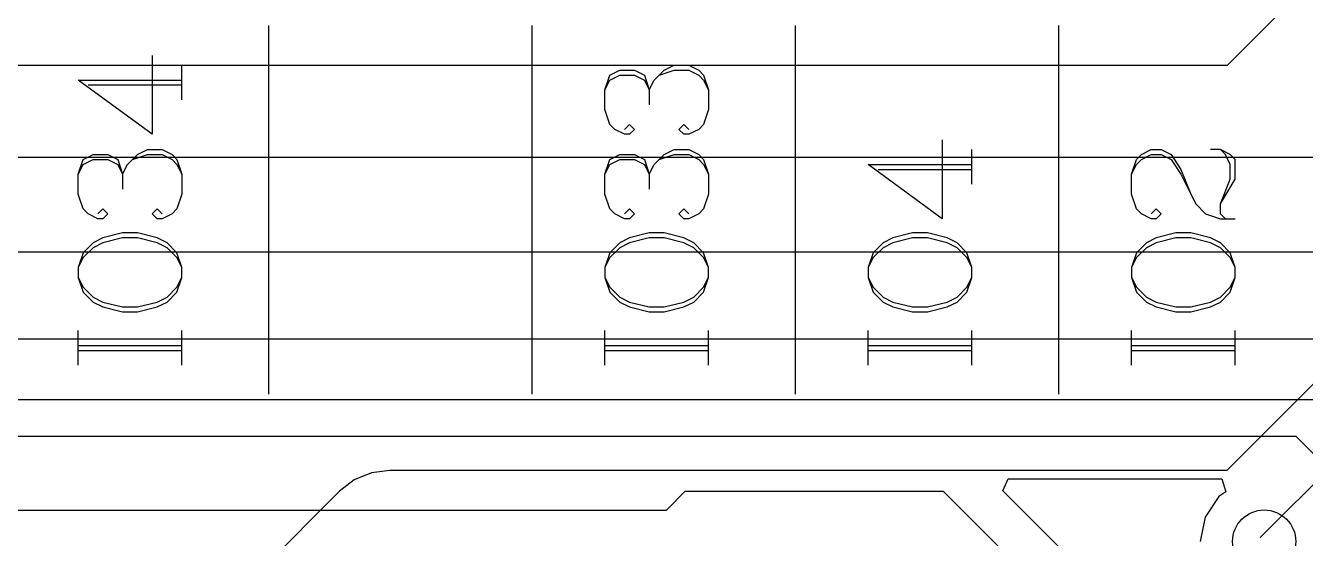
# Model space of a CAD drawing. Header units: millimetres. Extents: x 36 to 139, y 37 to 145.
# Drawn here: x 119.83 to 132.17, y 86.07 to 91.02 of the extents above; entities that cross this region are included whole.
import ezdxf

# ---------------------------------------------------------------- set-up
doc = ezdxf.new("R2010")
doc.units = ezdxf.units.MM
for name, color, linetype in [('BottomLayer', 5, 'Continuous'), ('MultiLayer', 9, 'Continuous'), ('TopLayer', 1, 'Continuous'), ('TopOverlay', 2, 'Continuous')]:
    doc.layers.add(name, color=color, linetype=linetype)

msp = doc.modelspace()

# ---------------------------------------------------------------- linework, layer by layer
at = {"layer": 'BottomLayer'}
for p, q in [((132.917, 88.233), (131.414, 86.73)), ((131.737, 86.082), (133.604, 87.949)), ((123.165, 86.707), (122.999, 86.638)), ((123.342, 86.73), (123.165, 86.707)), ((131.414, 86.73), (123.342, 86.73)), ((122.999, 86.638), (122.857, 86.529)), ((122.857, 86.529), (121.714, 85.386))]:
    msp.add_line(p, q, dxfattribs=at)
msp.add_circle((131.775, 86.044), 0.305, dxfattribs=at)
at = {"layer": 'MultiLayer'}
msp.add_circle((131.775, 86.044), 0.305, dxfattribs=at)
at = {"layer": 'TopLayer'}
for p, q in [((131.42, 90.641), (132.334, 91.555)), ((107.874, 90.641), (131.42, 90.641)), ((105.893, 89.752), (133.401, 89.752)), ((111.938, 88.838), (135.077, 88.838)), ((112.573, 87.999), (135.687, 87.999)), ((116.815, 87.06), (130.023, 87.06)), ((130.023, 87.06), (132.08, 87.06)), ((132.08, 87.06), (135.052, 84.088)), ((129.256, 86.533), (129.305, 86.65)), ((129.305, 86.65), (131.366, 86.65)), ((131.366, 86.65), (131.404, 86.523)), ((126.009, 86.348), (126.191, 86.53)), ((126.191, 86.53), (128.68, 86.53)), ((128.68, 86.53), (130.353, 84.857)), ((130.378, 85.411), (129.256, 86.533)), ((131.339, 86.48), (131.205, 86.28)), ((131.404, 86.523), (131.339, 86.48)), ((116.332, 86.348), (126.009, 86.348)), ((131.205, 86.28), (131.159, 86.044))]:
    msp.add_line(p, q, dxfattribs=at)
msp.add_circle((131.775, 86.044), 0.305, dxfattribs=at)
at = {"layer": 'TopOverlay'}
for p, q in [((122.174, 87.466), (122.174, 91.022)), ((124.714, 87.466), (124.714, 91.022)), ((127.254, 87.466), (127.254, 91.022)), ((129.794, 87.466), (129.794, 91.022)), ((121.05, 90.735), (121.05, 89.973)), ((121.336, 90.307), (121.336, 90.64)), ((125.987, 90.592), (126.083, 90.64)), ((126.083, 90.64), (126.225, 90.64)), ((126.225, 90.64), (126.321, 90.592)), ((121.05, 89.973), (120.336, 90.497)), ((120.336, 90.497), (121.336, 90.497)), ((125.416, 90.402), (125.464, 90.545)), ((125.416, 90.402), (125.464, 90.497)), ((125.464, 90.545), (125.559, 90.592)), ((125.464, 90.497), (125.559, 90.545)), ((125.559, 90.592), (125.702, 90.592)), ((125.559, 90.545), (125.702, 90.545)), ((125.702, 90.592), (125.797, 90.545)), ((125.702, 90.545), (125.797, 90.497)), ((125.797, 90.545), (125.844, 90.402)), ((125.797, 90.497), (125.844, 90.402)), ((125.844, 90.402), (125.892, 90.497)), ((125.892, 90.497), (125.987, 90.592)), ((125.94, 90.545), (126.083, 90.592)), ((126.083, 90.592), (126.225, 90.592)), ((126.225, 90.592), (126.321, 90.545)), ((126.321, 90.592), (126.368, 90.545)), ((126.321, 90.545), (126.368, 90.497)), ((126.368, 90.545), (126.416, 90.402)), ((126.368, 90.497), (126.416, 90.402)), ((120.431, 90.45), (121.336, 90.45)), ((125.416, 90.212), (125.416, 90.402)), ((125.844, 90.402), (125.844, 90.259)), ((126.416, 90.402), (126.416, 90.212)), ((125.464, 90.069), (125.416, 90.212)), ((126.416, 90.212), (126.368, 90.069)), ((125.511, 90.021), (125.464, 90.069)), ((125.606, 89.973), (125.511, 90.021)), ((125.606, 90.021), (125.654, 90.069)), ((125.654, 90.069), (125.702, 90.021)), ((125.702, 90.021), (125.654, 89.973)), ((126.13, 90.021), (126.178, 90.069)), ((126.178, 89.973), (126.13, 90.021)), ((126.178, 90.069), (126.225, 90.021)), ((126.321, 90.021), (126.225, 89.973)), ((126.368, 90.069), (126.321, 90.021)), ((125.654, 89.973), (125.606, 89.973)), ((126.225, 89.973), (126.178, 89.973)), ((128.67, 89.921), (128.67, 89.159)), ((120.384, 89.731), (120.479, 89.778)), ((120.479, 89.778), (120.622, 89.778)), ((120.622, 89.778), (120.717, 89.731)), ((120.812, 89.683), (120.907, 89.778)), ((120.86, 89.731), (121.003, 89.778)), ((120.907, 89.778), (121.003, 89.826)), ((121.003, 89.826), (121.145, 89.826)), ((121.003, 89.778), (121.145, 89.778)), ((121.145, 89.826), (121.241, 89.778)), ((121.145, 89.778), (121.241, 89.731)), ((121.241, 89.778), (121.288, 89.731)), ((125.464, 89.731), (125.559, 89.778)), ((125.559, 89.778), (125.702, 89.778)), ((125.702, 89.778), (125.797, 89.731)), ((125.892, 89.683), (125.987, 89.778)), ((125.94, 89.731), (126.083, 89.778)), ((125.987, 89.778), (126.083, 89.826)), ((126.083, 89.826), (126.225, 89.826)), ((126.083, 89.778), (126.225, 89.778)), ((126.225, 89.826), (126.321, 89.778)), ((126.225, 89.778), (126.321, 89.731)), ((126.321, 89.778), (126.368, 89.731)), ((128.956, 89.493), (128.956, 89.826)), ((130.544, 89.731), (130.591, 89.778)), ((130.591, 89.778), (130.686, 89.826)), ((130.591, 89.731), (130.686, 89.778)), ((130.686, 89.826), (130.782, 89.826)), ((130.686, 89.778), (130.782, 89.778)), ((130.782, 89.826), (130.877, 89.778)), ((130.782, 89.778), (130.877, 89.731)), ((130.877, 89.778), (130.972, 89.635)), ((131.353, 89.826), (131.258, 89.826)), ((131.401, 89.778), (131.353, 89.826)), ((131.448, 89.778), (131.353, 89.826)), ((131.448, 89.683), (131.401, 89.778)), ((131.496, 89.731), (131.448, 89.778)), ((120.336, 89.588), (120.384, 89.731)), ((120.336, 89.588), (120.384, 89.683)), ((120.384, 89.683), (120.479, 89.731)), ((120.479, 89.731), (120.622, 89.731)), ((120.622, 89.731), (120.717, 89.683)), ((120.717, 89.731), (120.764, 89.588)), ((120.717, 89.683), (120.764, 89.588)), ((120.764, 89.588), (120.812, 89.683)), ((121.241, 89.731), (121.288, 89.683)), ((121.288, 89.731), (121.336, 89.588)), ((121.288, 89.683), (121.336, 89.588)), ((125.416, 89.588), (125.464, 89.731)), ((125.416, 89.588), (125.464, 89.683)), ((125.464, 89.683), (125.559, 89.731)), ((125.559, 89.731), (125.702, 89.731)), ((125.702, 89.731), (125.797, 89.683)), ((125.797, 89.731), (125.844, 89.588)), ((125.797, 89.683), (125.844, 89.588)), ((125.844, 89.588), (125.892, 89.683)), ((126.321, 89.731), (126.368, 89.683)), ((126.368, 89.731), (126.416, 89.588)), ((126.368, 89.683), (126.416, 89.588)), ((128.67, 89.159), (127.956, 89.683)), ((127.956, 89.683), (128.956, 89.683)), ((128.051, 89.635), (128.956, 89.635)), ((130.496, 89.588), (130.544, 89.731)), ((130.496, 89.588), (130.544, 89.683)), ((130.544, 89.683), (130.591, 89.731)), ((130.877, 89.731), (130.972, 89.588)), ((130.972, 89.635), (131.067, 89.397)), ((131.448, 89.54), (131.448, 89.683)), ((131.496, 89.54), (131.496, 89.731)), ((120.336, 89.397), (120.336, 89.588)), ((120.764, 89.588), (120.764, 89.445)), ((121.336, 89.588), (121.336, 89.397)), ((125.416, 89.397), (125.416, 89.588)), ((125.844, 89.588), (125.844, 89.445)), ((126.416, 89.588), (126.416, 89.397)), ((130.496, 89.397), (130.496, 89.588)), ((130.972, 89.588), (131.067, 89.397)), ((131.353, 89.302), (131.448, 89.54)), ((131.353, 89.302), (131.496, 89.54)), ((120.384, 89.255), (120.336, 89.397)), ((121.336, 89.397), (121.288, 89.255)), ((125.464, 89.255), (125.416, 89.397)), ((126.416, 89.397), (126.368, 89.255)), ((130.544, 89.255), (130.496, 89.397)), ((131.067, 89.397), (131.115, 89.302)), ((120.431, 89.207), (120.384, 89.255)), ((120.526, 89.207), (120.574, 89.255)), ((120.574, 89.255), (120.622, 89.207)), ((121.05, 89.207), (121.098, 89.255)), ((121.098, 89.255), (121.145, 89.207)), ((121.288, 89.255), (121.241, 89.207)), ((125.511, 89.207), (125.464, 89.255)), ((125.606, 89.207), (125.654, 89.255)), ((125.654, 89.255), (125.702, 89.207)), ((126.13, 89.207), (126.178, 89.255)), ((126.178, 89.255), (126.225, 89.207)), ((126.368, 89.255), (126.321, 89.207)), ((130.591, 89.207), (130.544, 89.255)), ((130.686, 89.207), (130.734, 89.255)), ((130.734, 89.255), (130.782, 89.207)), ((131.115, 89.302), (131.21, 89.207)), ((131.353, 89.207), (131.353, 89.302)), ((120.526, 89.159), (120.431, 89.207)), ((120.574, 89.159), (120.526, 89.159)), ((120.622, 89.207), (120.574, 89.159)), ((121.098, 89.159), (121.05, 89.207)), ((121.145, 89.159), (121.098, 89.159)), ((121.241, 89.207), (121.145, 89.159)), ((125.606, 89.159), (125.511, 89.207)), ((125.654, 89.159), (125.606, 89.159)), ((125.702, 89.207), (125.654, 89.159)), ((126.178, 89.159), (126.13, 89.207)), ((126.225, 89.159), (126.178, 89.159)), ((126.321, 89.207), (126.225, 89.159)), ((130.686, 89.159), (130.591, 89.207)), ((130.734, 89.159), (130.686, 89.159)), ((130.782, 89.207), (130.734, 89.159)), ((131.21, 89.207), (131.353, 89.159)), ((131.401, 89.159), (131.353, 89.207)), ((131.353, 89.159), (131.496, 89.159)), ((120.764, 89.021), (120.574, 88.974)), ((120.907, 89.021), (120.764, 89.021)), ((121.098, 88.974), (120.907, 89.021)), ((125.844, 89.021), (125.654, 88.974)), ((125.987, 89.021), (125.844, 89.021)), ((126.178, 88.974), (125.987, 89.021)), ((128.384, 89.021), (128.194, 88.974)), ((128.527, 89.021), (128.384, 89.021)), ((128.718, 88.974), (128.527, 89.021)), ((130.924, 89.021), (130.734, 88.974)), ((131.067, 89.021), (130.924, 89.021)), ((131.258, 88.974), (131.067, 89.021)), ((120.479, 88.926), (120.384, 88.831)), ((120.574, 88.974), (120.479, 88.926)), ((120.574, 88.926), (120.479, 88.878)), ((120.764, 88.974), (120.574, 88.926)), ((120.907, 88.974), (120.764, 88.974)), ((121.098, 88.926), (120.907, 88.974)), ((121.193, 88.926), (121.098, 88.974)), ((121.193, 88.878), (121.098, 88.926)), ((121.288, 88.831), (121.193, 88.926)), ((125.559, 88.926), (125.464, 88.831)), ((125.654, 88.974), (125.559, 88.926)), ((125.654, 88.926), (125.559, 88.878)), ((125.844, 88.974), (125.654, 88.926)), ((125.987, 88.974), (125.844, 88.974)), ((126.178, 88.926), (125.987, 88.974)), ((126.273, 88.926), (126.178, 88.974)), ((126.273, 88.878), (126.178, 88.926)), ((126.368, 88.831), (126.273, 88.926)), ((128.099, 88.926), (128.004, 88.831)), ((128.194, 88.974), (128.099, 88.926)), ((128.194, 88.926), (128.099, 88.878)), ((128.384, 88.974), (128.194, 88.926)), ((128.527, 88.974), (128.384, 88.974)), ((128.718, 88.926), (128.527, 88.974)), ((128.813, 88.926), (128.718, 88.974)), ((128.813, 88.878), (128.718, 88.926)), ((128.908, 88.831), (128.813, 88.926)), ((130.639, 88.926), (130.544, 88.831)), ((130.734, 88.974), (130.639, 88.926)), ((130.734, 88.926), (130.639, 88.878)), ((130.924, 88.974), (130.734, 88.926)), ((131.067, 88.974), (130.924, 88.974)), ((131.258, 88.926), (131.067, 88.974)), ((131.353, 88.926), (131.258, 88.974)), ((131.353, 88.878), (131.258, 88.926)), ((131.448, 88.831), (131.353, 88.926)), ((120.384, 88.831), (120.336, 88.688)), ((120.384, 88.783), (120.336, 88.688)), ((120.479, 88.878), (120.384, 88.783)), ((121.288, 88.783), (121.193, 88.878)), ((121.336, 88.688), (121.288, 88.831)), ((121.336, 88.688), (121.288, 88.783)), ((125.464, 88.831), (125.416, 88.688)), ((125.464, 88.783), (125.416, 88.688)), ((125.559, 88.878), (125.464, 88.783)), ((126.368, 88.783), (126.273, 88.878)), ((126.416, 88.688), (126.368, 88.831)), ((126.416, 88.688), (126.368, 88.783)), ((128.004, 88.831), (127.956, 88.688)), ((128.004, 88.783), (127.956, 88.688)), ((128.099, 88.878), (128.004, 88.783)), ((128.908, 88.783), (128.813, 88.878)), ((128.956, 88.688), (128.908, 88.831)), ((128.956, 88.688), (128.908, 88.783)), ((130.544, 88.831), (130.496, 88.688)), ((130.544, 88.783), (130.496, 88.688)), ((130.639, 88.878), (130.544, 88.783)), ((131.448, 88.783), (131.353, 88.878)), ((131.496, 88.688), (131.448, 88.831)), ((131.496, 88.688), (131.448, 88.783)), ((120.336, 88.688), (120.336, 88.593)), ((121.336, 88.593), (121.336, 88.688)), ((125.416, 88.688), (125.416, 88.593)), ((126.416, 88.593), (126.416, 88.688)), ((127.956, 88.688), (127.956, 88.593)), ((128.956, 88.593), (128.956, 88.688)), ((130.496, 88.688), (130.496, 88.593)), ((131.496, 88.593), (131.496, 88.688)), ((120.336, 88.593), (120.384, 88.45)), ((120.336, 88.593), (120.384, 88.498)), ((121.288, 88.45), (121.336, 88.593)), ((121.288, 88.498), (121.336, 88.593)), ((125.416, 88.593), (125.464, 88.45)), ((125.416, 88.593), (125.464, 88.498)), ((126.368, 88.45), (126.416, 88.593)), ((126.368, 88.498), (126.416, 88.593)), ((127.956, 88.593), (128.004, 88.45)), ((127.956, 88.593), (128.004, 88.498)), ((128.908, 88.45), (128.956, 88.593)), ((128.908, 88.498), (128.956, 88.593)), ((130.496, 88.593), (130.544, 88.45)), ((130.496, 88.593), (130.544, 88.498)), ((131.448, 88.45), (131.496, 88.593)), ((131.448, 88.498), (131.496, 88.593)), ((120.384, 88.498), (120.479, 88.402)), ((120.384, 88.45), (120.479, 88.355)), ((120.479, 88.402), (120.574, 88.355)), ((121.098, 88.355), (121.193, 88.402)), ((121.193, 88.402), (121.288, 88.498)), ((121.193, 88.355), (121.288, 88.45)), ((125.464, 88.498), (125.559, 88.402)), ((125.464, 88.45), (125.559, 88.355)), ((125.559, 88.402), (125.654, 88.355)), ((126.178, 88.355), (126.273, 88.402)), ((126.273, 88.402), (126.368, 88.498)), ((126.273, 88.355), (126.368, 88.45)), ((128.004, 88.498), (128.099, 88.402)), ((128.004, 88.45), (128.099, 88.355)), ((128.099, 88.402), (128.194, 88.355)), ((128.718, 88.355), (128.813, 88.402)), ((128.813, 88.402), (128.908, 88.498)), ((128.813, 88.355), (128.908, 88.45)), ((130.544, 88.498), (130.639, 88.402)), ((130.544, 88.45), (130.639, 88.355)), ((130.639, 88.402), (130.734, 88.355)), ((131.258, 88.355), (131.353, 88.402)), ((131.353, 88.402), (131.448, 88.498)), ((131.353, 88.355), (131.448, 88.45)), ((120.479, 88.355), (120.574, 88.307)), ((120.574, 88.355), (120.764, 88.307)), ((120.574, 88.307), (120.764, 88.26)), ((120.764, 88.307), (120.907, 88.307)), ((120.907, 88.307), (121.098, 88.355)), ((120.907, 88.26), (121.098, 88.307)), ((121.098, 88.307), (121.193, 88.355)), ((125.559, 88.355), (125.654, 88.307)), ((125.654, 88.355), (125.844, 88.307)), ((125.654, 88.307), (125.844, 88.26)), ((125.844, 88.307), (125.987, 88.307)), ((125.987, 88.307), (126.178, 88.355)), ((125.987, 88.26), (126.178, 88.307)), ((126.178, 88.307), (126.273, 88.355)), ((128.099, 88.355), (128.194, 88.307)), ((128.194, 88.355), (128.384, 88.307)), ((128.194, 88.307), (128.384, 88.26)), ((128.384, 88.307), (128.527, 88.307)), ((128.527, 88.307), (128.718, 88.355)), ((128.527, 88.26), (128.718, 88.307)), ((128.718, 88.307), (128.813, 88.355)), ((130.639, 88.355), (130.734, 88.307)), ((130.734, 88.355), (130.924, 88.307)), ((130.734, 88.307), (130.924, 88.26)), ((130.924, 88.307), (131.067, 88.307)), ((131.067, 88.307), (131.258, 88.355)), ((131.067, 88.26), (131.258, 88.307)), ((131.258, 88.307), (131.353, 88.355)), ((120.764, 88.26), (120.907, 88.26)), ((125.844, 88.26), (125.987, 88.26)), ((128.384, 88.26), (128.527, 88.26)), ((130.924, 88.26), (131.067, 88.26)), ((120.336, 87.745), (120.336, 88.079)), ((121.336, 87.745), (121.336, 88.079)), ((125.416, 87.745), (125.416, 88.079)), ((126.416, 87.745), (126.416, 88.079)), ((127.956, 87.745), (127.956, 88.079)), ((128.956, 87.745), (128.956, 88.079)), ((130.496, 87.745), (130.496, 88.079)), ((131.496, 87.745), (131.496, 88.079)), ((120.336, 87.936), (121.336, 87.936)), ((125.416, 87.936), (126.416, 87.936)), ((127.956, 87.936), (128.956, 87.936)), ((130.496, 87.936), (131.496, 87.936)), ((120.336, 87.888), (121.336, 87.888)), ((125.416, 87.888), (126.416, 87.888)), ((127.956, 87.888), (128.956, 87.888)), ((130.496, 87.888), (131.496, 87.888)), ((109.474, 87.415), (137.414, 87.415))]:
    msp.add_line(p, q, dxfattribs=at)

doc.saveas('drawing.dxf')
